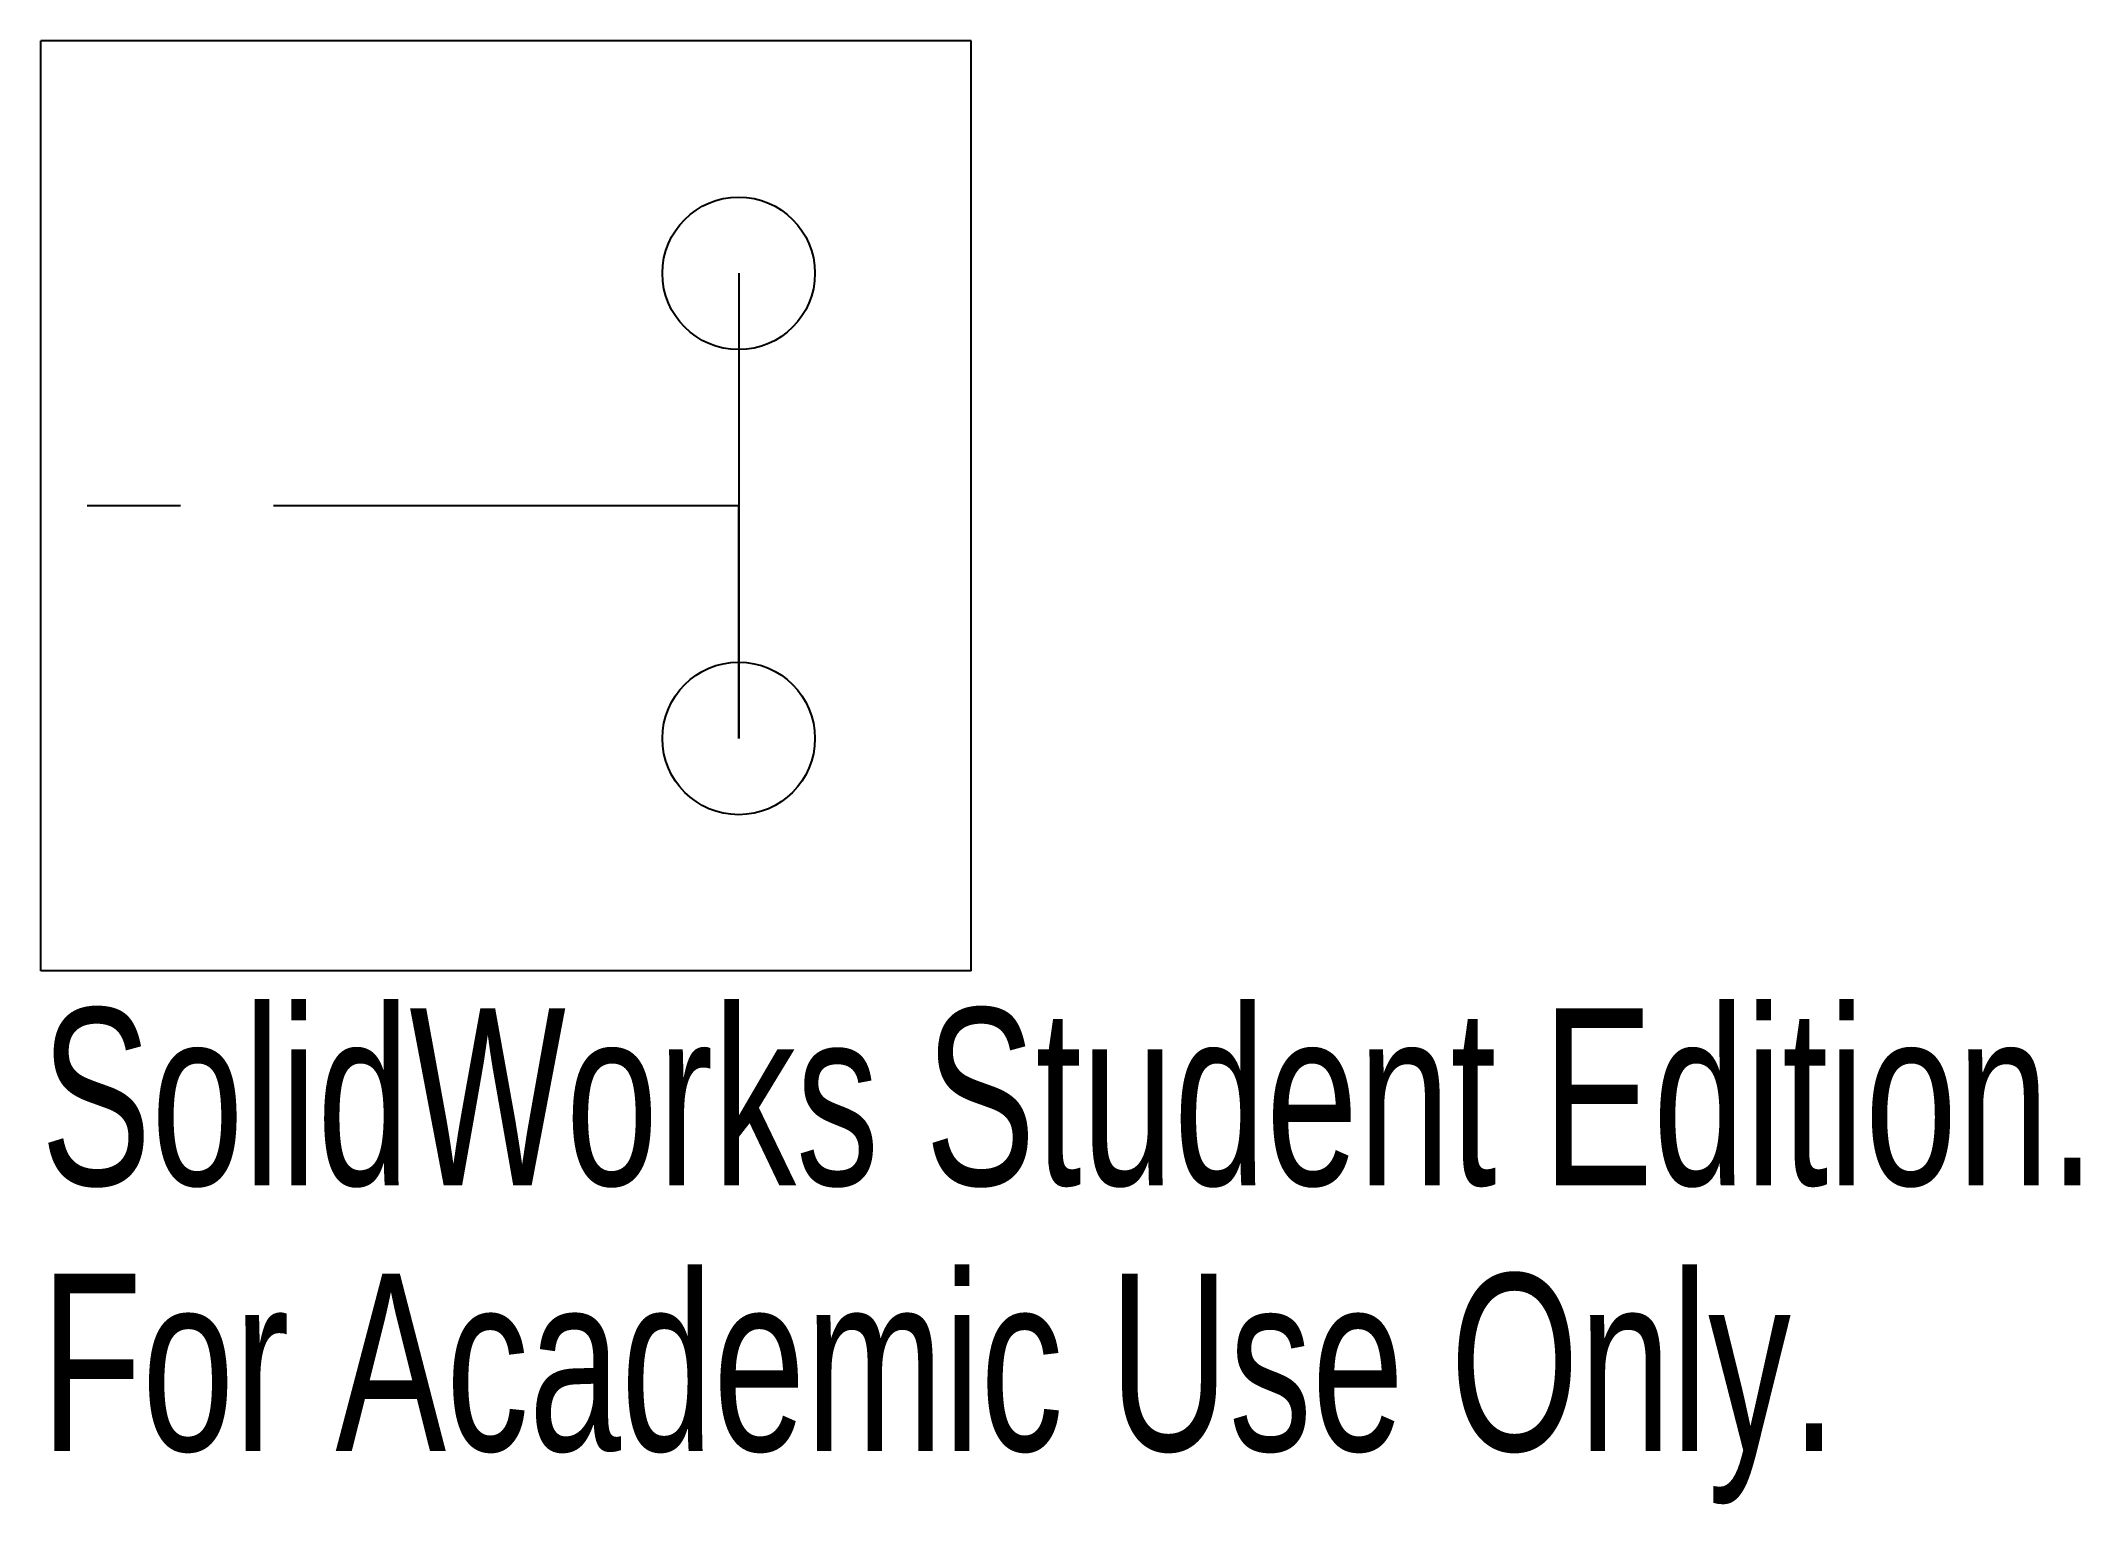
# Model space of a CAD drawing. Header units: inches. Extents: x -0.75 to 1.44, y -0.82 to 0.75.
import ezdxf

# ---------------------------------------------------------------- set-up
doc = ezdxf.new("R2010")
doc.units = ezdxf.units.IN
doc.header["$MEASUREMENT"] = 0
doc.linetypes.add('CENTERX2', pattern=[0.8, 0.5, -0.1, 0.1, -0.1])
doc.styles.add('SLDTEXTSTYLE0', font='TXT', dxfattribs={"width": 0.7})

msp = doc.modelspace()

# ---------------------------------------------------------------- linework, layer by layer
at = {"color": 7, "linetype": 'Continuous'}
for p, q in [((0.25, 0.75), (-0.75, 0.75)), ((-0.75, -0.25), (-0.75, 0.75)), ((0.25, -0.25), (0.25, 0.75)), ((0.25, -0.25), (-0.75, -0.25))]:
    msp.add_line(p, q, dxfattribs=at)
at = {"color": 7, "linetype": 'CENTERX2'}
for p, q in [((0, 0.5), (0, 0)), ((0, 0.25), (-0.75, 0.25)), ((0, 0), (0, 0.25))]:
    msp.add_line(p, q, dxfattribs=at)
at = {"color": 7, "linetype": 'Continuous'}
for centre in [(0, 0.5), (0, 0)]:
    msp.add_circle(centre, 0.082, dxfattribs=at)

# ---------------------------------------------------------------- texts
at = {"color": 7, "linetype": 'Continuous', "char_height": 0.1903, "attachment_point": 1, "style": 'SLDTEXTSTYLE0'}
for s, insert in [('SolidWorks Student Edition.', (-0.75, -0.2901)), ('For Academic Use Only.', (-0.75, -0.5756))]:
    msp.add_mtext(s, dxfattribs=dict(at, insert=insert))

doc.saveas('drawing.dxf')
